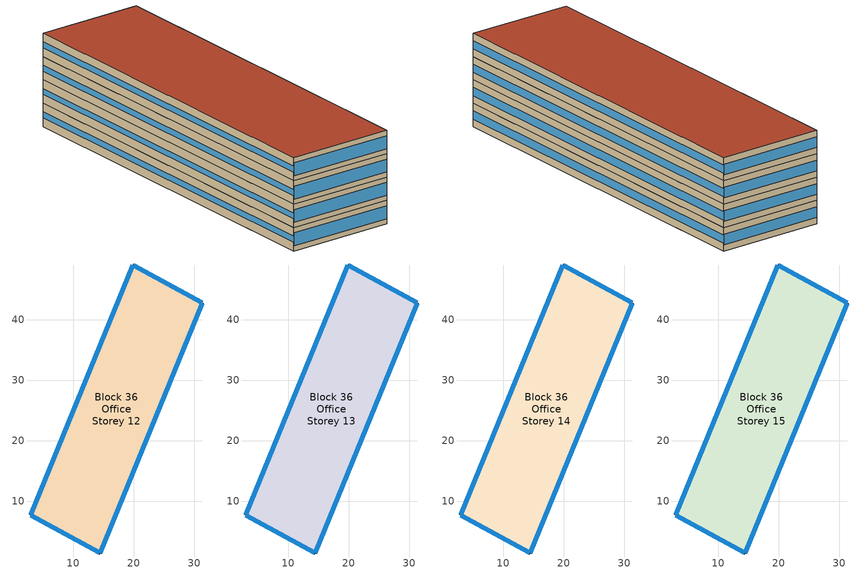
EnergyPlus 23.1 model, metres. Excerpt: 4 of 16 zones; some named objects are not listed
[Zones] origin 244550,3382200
Block 36 Office Storey 12
 floor outside (Project Floor): 31.34,42.79 14.42,1.48 2.95,7.74 19.87,49.05 z36
 wall outside (Project Wall): 19.87,49.05 2.95,7.74 14.42,1.48 31.34,42.79 19.87,49.05 z36:39
 window (Office_west_window_construction): 19.86,49.03 2.96,7.76 z37.12:37.88
 window (Office_south_window_construction): 2.96,7.74 14.42,1.48 z36.67:38.33
 window (Office_east_window_construction): 14.43,1.5 31.33,42.77 z36.98:38.02
 window (Office_north_window_construction): 31.33,42.79 19.88,49.05 z36.83:38.17
 roof outside (Project Ceiling): 14.42,1.48 31.34,42.79 19.87,49.05 2.95,7.74 z39
Block 36 Office Storey 13
 floor outside (Project Floor): 31.34,42.79 14.42,1.48 2.95,7.74 19.87,49.05 z39
 wall outside (Project Wall): 19.87,49.05 2.95,7.74 14.42,1.48 31.34,42.79 19.87,49.05 z39:42
 window (Office_west_window_construction): 19.86,49.03 2.96,7.76 z40.12:40.88
 window (Office_south_window_construction): 2.96,7.74 14.42,1.48 z39.67:41.33
 window (Office_east_window_construction): 14.43,1.5 31.33,42.77 z39.98:41.02
 window (Office_north_window_construction): 31.33,42.79 19.88,49.05 z39.83:41.17
 roof outside (Project Ceiling): 14.42,1.48 31.34,42.79 19.87,49.05 2.95,7.74 z42
Block 36 Office Storey 14
 floor outside (Project Floor): 31.34,42.79 14.42,1.48 2.95,7.74 19.87,49.05 z42
 wall outside (Project Wall): 19.87,49.05 2.95,7.74 14.42,1.48 31.34,42.79 19.87,49.05 z42:45
 window (Office_west_window_construction): 19.86,49.03 2.96,7.76 z43.12:43.88
 window (Office_south_window_construction): 2.96,7.74 14.42,1.48 z42.67:44.33
 window (Office_east_window_construction): 14.43,1.5 31.33,42.77 z42.98:44.02
 window (Office_north_window_construction): 31.33,42.79 19.88,49.05 z42.83:44.17
 roof outside (Project Ceiling): 14.42,1.48 31.34,42.79 19.87,49.05 2.95,7.74 z45
Block 36 Office Storey 15
 floor outside (Project Floor): 31.34,42.79 14.42,1.48 2.95,7.74 19.87,49.05 z45
 wall outside (Project Wall): 19.87,49.05 2.95,7.74 14.42,1.48 31.34,42.79 19.87,49.05 z45:48
 window (Office_west_window_construction): 19.86,49.03 2.96,7.76 z46.12:46.88
 window (Office_south_window_construction): 2.96,7.74 14.42,1.48 z45.67:47.33
 window (Office_east_window_construction): 14.43,1.5 31.33,42.77 z45.98:47.02
 window (Office_north_window_construction): 31.33,42.79 19.88,49.05 z45.83:47.17
 roof outside (Project Flat Roof): 14.42,1.48 31.34,42.79 19.87,49.05 2.95,7.74 z48
[Building]
Building_1: North Axis=0; Terrain=City; Loads Convergence Tolerance Value=0.04; Temperature Convergence Tolerance Value=0.4; Solar Distribution=FullExterior; Maximum Number of Warmup Days=25; Minimum Number of Warmup Days=6
[Site:Location]
CHN Design_Conditions: Latitude=30; Longitude=114; Time Zone=8; Elevation=12
[SIZINGPERIOD:DESIGNDAY] Day of Month=21; DryBulb Temperature Range Modifier Type=DefaultMultipliers; Humidity Condition Type=Wetbulb; Barometric Pressure=101181; Rain Indicator=No; Snow Indicator=No; Daylight Saving Time Indicator=No; Sky Clearness=0; Begin Environment Reset Mode=FullResetAtBeginEnvironment
Name | Month | Day Type | Maximum DryBulb Temperature | Daily DryBulb Temperature Range | Wetbulb or DewPoint at Maximum DryBulb | Wind Speed | Wind Direction | Solar Model Indicator | ASHRAE Clear Sky Optical Depth for Beam Irradiance taub | ASHRAE Clear Sky Optical Depth for Diffuse Irradiance taud
Ann Htg 99.6% Condns DB | 1 | WinterDesignDay | -10 | 0 | -4.8 | 1 | 340 | ASHRAEClearSky | 0 | 0
Ann Clg .4% Condns DB=>MWB | 7 | SummerDesignDay | 40 | 6.6 | 27.1 | 3.5 | 220 | ASHRAETau | 0.781 | 1.413
[MATERIAL]
DefaultMaterial: Roughness=Rough; Thickness=0.1; Conductivity=0.1; Density=1000; Specific Heat=1000; Thermal Absorptance=0.9; Solar Absorptance=0.7; Visible Absorptance=0.7
[WINDOWMATERIAL:SIMPLEGLAZINGSYSTEM] UFactor=1.4; Visible Transmittance=0.6
Name | Solar Heat Gain Coefficient
Office_east_window; Office_south_window; Office_west_window | 0.3
Office_north_window | 0.35
[CONSTRUCTION]
Project Wall; Project Floor; Project Flat Roof; Project Ceiling: DefaultMaterial
Office_east_window_construction: Office_east_window
Office_south_window_construction: Office_south_window
Office_west_window_construction: Office_west_window
Office_north_window_construction: Office_north_window
[SPACE] Ceiling Height=autocalculate; Volume=autocalculate; Floor Area=autocalculate; Space Type=Office
Name | Zone
Block 36 Office Storey 12_space | Block 36 Office Storey 12
Block 36 Office Storey 13_space | Block 36 Office Storey 13
Block 36 Office Storey 14_space | Block 36 Office Storey 14
Block 36 Office Storey 15_space | Block 36 Office Storey 15
[SPACELIST]
Office: Block 36 Office Storey 0_space, Block 36 Office Storey 1_space, Block 36 Office Storey 2_space, Block 36 Office Storey 3_space, Block 36 Office Storey 4_space, Block 36 Office Storey 5_space, Block 36 Office Storey 6_space, Block 36 Office Storey 7_space, Block 36 Office Storey 8_space, Block 36 Office Storey 9_space, Block 36 Office Storey 10_space, Block 36 Office Storey 11_space, Block 36 Office Storey 12_space, Block 36 Office Storey 13_space, Block 36 Office Storey 14_space, Block 36 Office Storey 15_space
[ZONE] Type=1; Multiplier=1; Ceiling Height=autocalculate; Volume=autocalculate; Floor Area=autocalculate; Part of Total Floor Area=Yes
Block 36 Office Storey 12; Block 36 Office Storey 13; Block 36 Office Storey 14; Block 36 Office Storey 15
[PEOPLE]
People_for_office: Zone or ZoneList or Space or SpaceList=Office; Number of People Schedule=SeasonalSchedule_Schedule_office_people; Number of People Calculation Method=People/Area; People per Floor Area=0.1; Fraction Radiant=0.3; Sensible Heat Fraction=autocalculate; Activity Level Schedule=SeasonalSchedule_Schedule_office_activity; Carbon Dioxide Generation Rate=3.82e-08; Enable ASHRAE 55 Comfort Warnings=No; Mean Radiant Temperature Calculation Type=ZoneAveraged; Clothing Insulation Calculation Method=ClothingInsulationSchedule; Cold Stress Temperature Threshold=15.56; Heat Stress Temperature Threshold=30
[LIGHTS]
Light_for_office: Zone or ZoneList or Space or SpaceList=Office; Schedule=SeasonalSchedule_office_lighting; Design Level Calculation Method=Watts/Area; Watts per Zone Floor Area=8; Return Air Fraction=0; Fraction Radiant=0.32; Fraction Visible=0.25; Fraction Replaceable=1; EndUse Subcategory=General; Return Air Fraction Calculated from Plenum Temperature=No; Return Air Fraction Function of Plenum Temperature Coefficient 1=0; Return Air Fraction Function of Plenum Temperature Coefficient 2=0
[ELECTRICEQUIPMENT]
Equipment_for_office: Zone or ZoneList or Space or SpaceList=Office; Schedule=SeasonalSchedule_Schedule_office_equipment; Design Level Calculation Method=Watts/Area; Watts per Zone Floor Area=15; Fraction Latent=0; Fraction Radiant=0; Fraction Lost=0; EndUse Subcategory=Electric Equipment
[DAYLIGHTING:CONTROLS] Illuminance Setpoint at Reference Point 1=300
Name | Zone or Space | Glare Calculation Daylighting Reference Point | Daylighting Reference Point 1
Dlight_Block 36 Office Storey 12 | Block 36 Office Storey 12 | Rpoint_Block 36 Office Storey 12 | Rpoint_Block 36 Office Storey 12
Dlight_Block 36 Office Storey 13 | Block 36 Office Storey 13 | Rpoint_Block 36 Office Storey 13 | Rpoint_Block 36 Office Storey 13
Dlight_Block 36 Office Storey 14 | Block 36 Office Storey 14 | Rpoint_Block 36 Office Storey 14 | Rpoint_Block 36 Office Storey 14
Dlight_Block 36 Office Storey 15 | Block 36 Office Storey 15 | Rpoint_Block 36 Office Storey 15 | Rpoint_Block 36 Office Storey 15
[HVACTEMPLATE:ZONE:IDEALLOADSAIRSYSTEM] Template Thermostat=Thermostat_for_office; Maximum Heating Supply Air Temperature=50; Minimum Cooling Supply Air Temperature=13; Maximum Heating Supply Air Humidity Ratio=0.0156; Minimum Cooling Supply Air Humidity Ratio=0.0077; Heating Limit=NoLimit; Cooling Limit=NoLimit; Dehumidification Control Type=ConstantSensibleHeatRatio; Cooling Sensible Heat Ratio=0.7; Dehumidification Setpoint=60; Humidification Control Type=None; Humidification Setpoint=30; Outdoor Air Method=DetailedSpecification; Outdoor Air Flow Rate per Person=0.00944; Outdoor Air Flow Rate per Zone Floor Area=0; Outdoor Air Flow Rate per Zone=0; Design Specification Outdoor Air Object=Ventilation_for_office; Demand Controlled Ventilation Type=None; Outdoor Air Economizer Type=NoEconomizer; Heat Recovery Type=None; Sensible Heat Recovery Effectiveness=0.7; Latent Heat Recovery Effectiveness=0.65
Block 36 Office Storey 12; Block 36 Office Storey 13; Block 36 Office Storey 14; Block 36 Office Storey 15
[DESIGNSPECIFICATION:OUTDOORAIR]
Ventilation_for_office: Outdoor Air Method=Flow/Person; Outdoor Air Flow per Person=0.00833333; Outdoor Air Flow per Zone Floor Area=0; Outdoor Air Flow per Zone=0; Outdoor Air Flow Air Changes per Hour=0
[SCHEDULE:DAY:HOURLY]
Schedule_office_lighting_weekday_hourly: 0.1, 0.1, 0.1, 0.1, 0.1, 0.1, 0.1, 0.2, 0.5, 0.95, 0.95, 0.95, 0.8, 0.8, 0.95, 0.95, 0.95, 0.95, 0.95, 0.95, 0.95, 0.8, 0.5, 0.1
Schedule_office_lighting_holiday_hourly; Schedule_office_equipment_holiday_hourly: 0.1, 0.1, 0.1, 0.1, 0.1, 0.1, 0.1, 0.1, 0.1, 0.1, 0.1, 0.1, 0.1, 0.3, 0.3, 0.3, 0.3, 0.3, 0.3, 0.3, 0.3, 0.3, 0.1, 0.1
Schedule_office_equipment_weekday_hourly: 0.1, 0.1, 0.1, 0.1, 0.1, 0.1, 0.1, 0.2, 0.5, 0.95, 0.95, 0.95, 0.5, 0.5, 0.95, 0.95, 0.95, 0.95, 0.95, 0.95, 0.4, 0.4, 0.3, 0.1
Schedule_office_people_weekday_hourly: 0.1, 0.1, 0.1, 0.1, 0.1, 0.1, 0.1, 0.5, 0.95, 0.95, 0.95, 0.8, 0.8, 0.95, 0.95, 0.95, 0.95, 0.95, 0.8, 0.5, 0.5, 0.3, 0.1, 0.1
Schedule_office_people_holiday_hourly: 0.1, 0.1, 0.1, 0.1, 0.1, 0.1, 0.1, 0.1, 0.1, 0.1, 0.1, 0.1, 0.1, 0.3, 0.3, 0.3, 0.3, 0.3, 0.3, 0.1, 0.1, 0.1, 0.1, 0.1
Schedule_office_activity_weekday_hourly; Schedule_office_activity_holiday_hourly: 144, 144, 144, 144, 144, 144, 144, 144, 144, 144, 144, 144, 144, 144, 144, 144, 144, 144, 144, 144, 144, 144, 144, 144
[SCHEDULE:WEEK:DAILY]
Schedule_office_lighting_weekly: Schedule_office_lighting_holiday_hourly, Schedule_office_lighting_weekday_hourly, Schedule_office_lighting_weekday_hourly, Schedule_office_lighting_weekday_hourly, Schedule_office_lighting_weekday_hourly, Schedule_office_lighting_weekday_hourly, Schedule_office_lighting_holiday_hourly, Schedule_office_lighting_holiday_hourly, Schedule_office_lighting_weekday_hourly, Schedule_office_lighting_weekday_hourly, Schedule_office_lighting_holiday_hourly, Schedule_office_lighting_holiday_hourly
Schedule_office_equipment_weekly: Schedule_office_equipment_holiday_hourly, Schedule_office_equipment_weekday_hourly, Schedule_office_equipment_weekday_hourly, Schedule_office_equipment_weekday_hourly, Schedule_office_equipment_weekday_hourly, Schedule_office_equipment_weekday_hourly, Schedule_office_equipment_holiday_hourly, Schedule_office_equipment_holiday_hourly, Schedule_office_equipment_weekday_hourly, Schedule_office_equipment_weekday_hourly, Schedule_office_equipment_holiday_hourly, Schedule_office_equipment_holiday_hourly
Schedule_office_people_weekly: Schedule_office_people_holiday_hourly, Schedule_office_people_weekday_hourly, Schedule_office_people_weekday_hourly, Schedule_office_people_weekday_hourly, Schedule_office_people_weekday_hourly, Schedule_office_people_weekday_hourly, Schedule_office_people_holiday_hourly, Schedule_office_people_holiday_hourly, Schedule_office_people_weekday_hourly, Schedule_office_people_weekday_hourly, Schedule_office_people_holiday_hourly, Schedule_office_people_holiday_hourly
Schedule_office_activity_weekly: Schedule_office_activity_holiday_hourly, Schedule_office_activity_weekday_hourly, Schedule_office_activity_weekday_hourly, Schedule_office_activity_weekday_hourly, Schedule_office_activity_weekday_hourly, Schedule_office_activity_weekday_hourly, Schedule_office_activity_holiday_hourly, Schedule_office_activity_holiday_hourly, Schedule_office_activity_weekday_hourly, Schedule_office_activity_weekday_hourly, Schedule_office_activity_holiday_hourly, Schedule_office_activity_holiday_hourly
[SCHEDULE:YEAR]
SeasonalSchedule_office_lighting: Schedule_office_lighting_weekly, 1, 1, 12, 31
SeasonalSchedule_Schedule_office_equipment: Schedule_office_equipment_weekly, 1, 1, 12, 31
SeasonalSchedule_Schedule_office_people: Schedule_office_people_weekly, 1, 1, 12, 31
SeasonalSchedule_Schedule_office_activity: Schedule_office_activity_weekly, 1, 1, 12, 31
